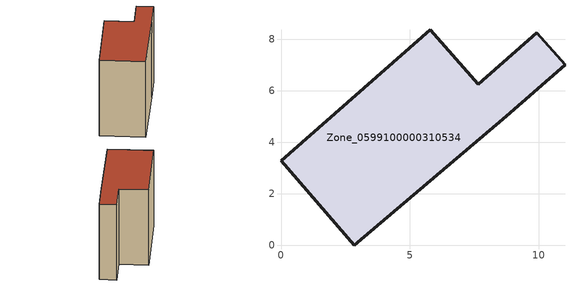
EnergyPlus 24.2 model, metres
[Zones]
Zone_0599100000310534
 floor ground (C_G): 7.65,6.25 9.93,8.25 11.02,7 8.74,5.01 2.85,0 0,3.28 5.79,8.36 z0
 wall outside (C_F): 2.85,0 8.74,5.01 11.02,7 9.93,8.25 7.65,6.25 5.79,8.36 0,3.28 2.85,0 z0:7.99
 roof outside (C_R): 9.93,8.25 7.65,6.25 5.79,8.36 0,3.28 2.85,0 8.74,5.01 11.02,7 z7.99
[BUILDING]
Pand.0599100000310534: North Axis=0; Terrain=City; Loads Convergence Tolerance Value=0.04; Temperature Convergence Tolerance Value=0.4; Solar Distribution=FullExterior; Maximum Number of Warmup Days=25; Minimum Number of Warmup Days=1
[Site:Location]
Rotterdam.The.Hague.AP_ZH_NLD Design_Conditions: Latitude=51.96; Longitude=4.45; Time Zone=1; Elevation=-4.5
[SITE:GROUNDTEMPERATURE:BUILDINGSURFACE]
18, 18, 18, 18, 18, 18, 18, 18, 18, 18, 18, 18
[MATERIAL] Thermal Absorptance=0.9; Solar Absorptance=0.7; Visible Absorptance=0.7
Name | Roughness | Thickness | Conductivity | Density | Specific Heat
G.TI.1946 | MediumSmooth | 0.15 | 1 | 540 | 1210
F.TI.1946 | Rough | 0.3 | 0.857143 | 1920 | 840
R.TI.1946 | MediumRough | 0.2 | 0.1 | 1500 | 1000
[CONSTRUCTION]
C_G: G.TI.1946
C_F: F.TI.1946
C_R: R.TI.1946
[ZONE]
Zone_0599100000310534: Type=1; Multiplier=1; Ceiling Height=Autocalculate; Volume=Autocalculate; Floor Area=autocalculate; Part of Total Floor Area=Yes
[ZONEINFILTRATION:DESIGNFLOWRATE]
Infil_Zone_0599100000310534: Zone or ZoneList or Space or SpaceList=Zone_0599100000310534; Schedule=AlwaysOn; Design Flow Rate Calculation Method=Flow/Area; Flow Rate per Floor Area=0.003; Constant Term Coefficient=1; Temperature Term Coefficient=0; Velocity Term Coefficient=0; Velocity Squared Term Coefficient=0
[HVACTEMPLATE:ZONE:IDEALLOADSAIRSYSTEM]
Zone_0599100000310534: Maximum Heating Supply Air Temperature=50; Minimum Cooling Supply Air Temperature=13; Maximum Heating Supply Air Humidity Ratio=0.0156; Minimum Cooling Supply Air Humidity Ratio=0.0077; Heating Limit=NoLimit; Cooling Limit=NoLimit; Dehumidification Control Type=ConstantSensibleHeatRatio; Cooling Sensible Heat Ratio=0.7; Dehumidification Setpoint=60; Humidification Control Type=None; Humidification Setpoint=30; Outdoor Air Method=None; Outdoor Air Flow Rate per Person=0.00944; Outdoor Air Flow Rate per Zone Floor Area=0; Outdoor Air Flow Rate per Zone=0; Demand Controlled Ventilation Type=None; Outdoor Air Economizer Type=NoEconomizer; Heat Recovery Type=None; Sensible Heat Recovery Effectiveness=0.7; Latent Heat Recovery Effectiveness=0.65
[ZONECONTROL:THERMOSTAT]
ThermostatControl_Zone_0599100000310534: Zone or ZoneList=Zone_0599100000310534; Control Type Schedule=DualSetpointControlType; Control 1=Thermostat_Zone_0599100000310534; Temperature Difference Between Cutout And Setpoint=0
[THERMOSTATSETPOINT:DUALSETPOINT]
Thermostat_Zone_0599100000310534: Heating Setpoint Temperature Schedule=HeatingSetpoint_Zone_0599100000310534; Cooling Setpoint Temperature Schedule=CoolingSetpoint_Zone_0599100000310534
[SCHEDULE:COMPACT]
HeatingSetpoint_Zone_0599100000310534: Through: 12/31, For: AllDays, Until: 24:00, 21
CoolingSetpoint_Zone_0599100000310534: Through: 12/31, For: AllDays, Until: 24:00, 24
DualSetpointControlType: Through: 12/31, For: AllDays, Until: 24:00, 4
AlwaysOn: Through: 12/31, For: AllDays, Until: 24:00, 1
